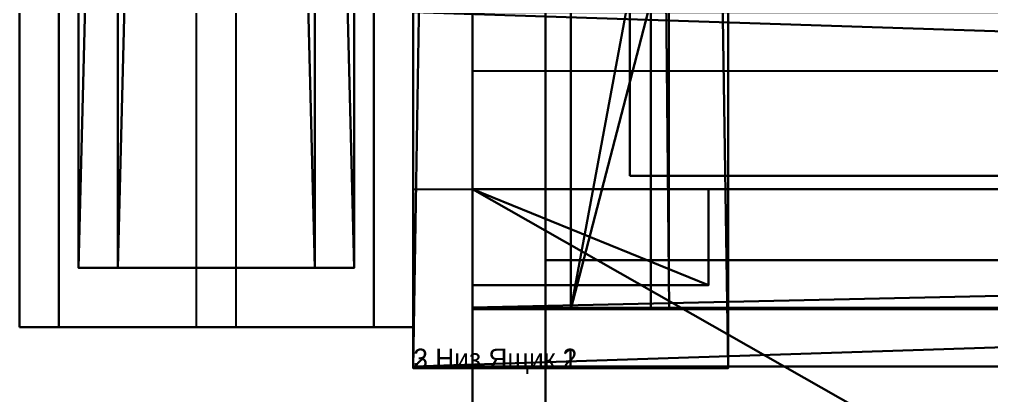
# Model space of a CAD drawing. Extents: x -93 to 34039, y -1114 to 8560.
# Drawn here: x -20 to 29.37, y -1.38 to 17.74 of the extents above; entities that cross this region are included whole.
import ezdxf

# ---------------------------------------------------------------- set-up
doc = ezdxf.new("R2010")
doc.units = 0
doc.layers.get('0').update_dxf_attribs({"color": 13, "linetype": 'CONTINUOUS'})
for name, color, linetype in [('_____18_______1____', 253, 'CONTINUOUS'), ('_____18_______1_____', 36, 'CONTINUOUS'), ('_____18________1____', 32, 'CONTINUOUS'), ('_____18________1_____', 134, 'CONTINUOUS'), ('_____18_____________', 36, 'CONTINUOUS'), ('_SYSTEM__CT_MODE', 252, 'CONTINUOUS'), ('_SYSTEM__RG_COLOR', 36, 'CONTINUOUS'), ('_SYSTEM__SKALER', 134, 'CONTINUOUS'), ('TEMP', 36, 'CONTINUOUS')]:
    doc.layers.add(name, color=color, linetype=linetype)

# ---------------------------------------------------------------- blocks, each defined once
blk = doc.blocks.new('MARKER_TEKSTUR')
for p, q in [((0, 0), (0, 499.9999999999644)), ((0, 499.9999999999644, 700.0000000000256), (0, 0, 700.0000000000256)), ((16.00000000000001, 0), (16.00000000000001, 499.9999999999644)), ((16.00000000000001, 499.9999999999644, 700.0000000000256), (16.00000000000001, 0, 700.0000000000256)), ((16.00000000000001, 0), (0, 0)), ((16.00000000000001, 0, 700.0000000000256), (0, 0, 700.0000000000256)), ((0, 0, 700.0000000000256), (0, 0)), ((16.00000000000001, 0, 700.0000000000256), (16.00000000000001, 0))]:
    blk.add_line(p, q)
blk = doc.blocks.new('SKALER_3')
for p, q in [((0, 0), (0, 0.9999999999999999)), ((0, 0.9999999999999999), (0, 0.9999999999999999, 0.9999999999999999)), ((0, 0.9999999999999999, 0.9999999999999999), (0, 0, 0.9999999999999999)), ((0, 0, 0.9999999999999999), (0, 0))]:
    blk.add_line(p, q)
blk = doc.blocks.new('TELO_1')
for p, q in [((0, 1817), (0, 1816.999999999999, -999.9999999999992)), ((0, -1.313265151172578e-27), (0, 1817)), ((0, 1816.999999999999, -999.9999999999992), (0, 2.342344730875201e-13, -999.9999999999992)), ((16.00000000000001, 1816.999999999999, -999.9999999999992), (0, 1816.999999999999, -999.9999999999992)), ((0, 1817), (16.00000000000001, 1817)), ((16.00000000000001, 1817), (16.00000000000001, 1816.999999999999, -999.9999999999992)), ((16.00000000000001, -1.313265151172578e-27), (16.00000000000001, 1817)), ((16.00000000000001, 1816.999999999999, -999.9999999999992), (16.00000000000001, 2.342344730875201e-13, -999.9999999999992)), ((0, 2.342344730875201e-13, -999.9999999999992), (0, -1.313265151172578e-27)), ((16.00000000000001, 2.342344730875201e-13, -999.9999999999992), (0, 2.342344730875201e-13, -999.9999999999992)), ((16.00000000000001, 2.342344730875201e-13, -999.9999999999992), (16.00000000000001, -1.313265151172578e-27)), ((0, -1.313265151172578e-27), (16.00000000000001, -1.313265151172578e-27))]:
    blk.add_line(p, q)
at = {"layer": '_SYSTEM__SKALER', "extrusion": (0, 1, 6.649362261060625e-14), "yscale": 1.999999999999856, "zscale": 2.595714285714094, "rotation": 180}
blk.add_blockref('SKALER_3', (0, -1.804778548830661e-13), dxfattribs=at)
mesh = blk.add_polyface()
corners = [(0, 1817), (0, 2.342344730875201e-13, -999.9999999999992), (0, -1.313265151172578e-27), (0, 1816.999999999999, -999.9999999999992)]
mesh.append_faces([[corners[k] for k in face] for face in [(0, 1, 2), (1, 0, 3)]], dxfattribs={"vtx0": -1})
mesh = blk.add_polyface()
corners = [(16.00000000000001, 1816.999999999999, -999.9999999999992), (0, 2.342344730875201e-13, -999.9999999999992), (0, 1816.999999999999, -999.9999999999992), (16.00000000000001, 2.342344730875201e-13, -999.9999999999992)]
mesh.append_faces([[corners[k] for k in face] for face in [(0, 1, 2), (1, 0, 3)]], dxfattribs={"vtx0": -1})
mesh = blk.add_polyface()
corners = [(0, 1817), (16.00000000000001, 1816.999999999999, -999.9999999999992), (0, 1816.999999999999, -999.9999999999992), (16.00000000000001, 1817)]
mesh.append_faces([[corners[k] for k in face] for face in [(0, 1, 2), (1, 0, 3)]], dxfattribs={"vtx0": -1})
mesh = blk.add_polyface()
corners = [(16.00000000000001, -1.313265151172578e-27), (0, 1817), (0, -1.313265151172578e-27), (16.00000000000001, 1817)]
mesh.append_faces([[corners[k] for k in face] for face in [(0, 1, 2), (1, 0, 3)]], dxfattribs={"vtx0": -1})
mesh = blk.add_polyface()
corners = [(16.00000000000001, 2.342344730875201e-13, -999.9999999999992), (16.00000000000001, 1817), (16.00000000000001, -1.313265151172578e-27), (16.00000000000001, 1816.999999999999, -999.9999999999992)]
mesh.append_faces([[corners[k] for k in face] for face in [(0, 1, 2), (1, 0, 3)]], dxfattribs={"vtx0": -1})
mesh = blk.add_polyface()
corners = [(16.00000000000001, -1.313265151172578e-27), (0, 2.342344730875201e-13, -999.9999999999992), (16.00000000000001, 2.342344730875201e-13, -999.9999999999992), (0, -1.313265151172578e-27)]
mesh.append_faces([[corners[k] for k in face] for face in [(0, 1, 2), (1, 0, 3)]], dxfattribs={"vtx0": -1})
blk = doc.blocks.new('SKALER_1')
for p, q in [((0, 5), (0, 0)), ((5, 5), (0, 5)), ((5, 0), (5, 5)), ((0, 0), (5, 0))]:
    blk.add_line(p, q)
mesh = blk.add_polyface()
corners = [(5, 5), (0, 0), (0, 5), (5, 0)]
mesh.append_faces([[corners[k] for k in face] for face in [(0, 1, 2), (1, 0, 3)]], dxfattribs={"vtx0": -1})
blk = doc.blocks.new('TELO_95')
for p, q in [((0, 970.0000000000001), (0, 0)), ((0, 970.0000000000001, 18), (0, 0, 18)), ((0, 0), (568, 7.785867705172782e-30)), ((0, 0), (0, 0, 18)), ((0, 0, 18), (568, 7.785867705172782e-30, 18))]:
    blk.add_line(p, q)
at = {"layer": '_SYSTEM__SKALER', "xscale": 0.8114285714285707, "yscale": 1.939999999999998}
blk.add_blockref('SKALER_1', (0, 0), dxfattribs=at)
mesh = blk.add_polyface()
corners = [(568, 970.0000000000001), (0, 0), (0, 970.0000000000001), (568, 7.785867705172782e-30)]
mesh.append_faces([[corners[k] for k in face] for face in [(0, 1, 2), (1, 0, 3)]], dxfattribs={"vtx0": -1})
mesh = blk.add_polyface()
corners = [(568, 7.785867705172782e-30, 18), (0, 970.0000000000001, 18), (0, 0, 18), (568, 970.0000000000001, 18)]
mesh.append_faces([[corners[k] for k in face] for face in [(0, 1, 2), (1, 0, 3)]], dxfattribs={"vtx0": -1})
blk = doc.blocks.new('MARKWR_KROMKI')
at = {"color": 250}
blk.add_line((0, 0, 16.00000000000002), (0, 0), dxfattribs=at)
blk = doc.blocks.new('M_K_FRONT')
for p, q in [((0, 0, 5.000000000000004), (748.9999999999994, 0, 5.000000000000004)), ((748.9999999999994, 0, -5.000000000000004), (0, 0, -5.000000000000004)), ((0, 0, -5.000000000000004), (0, 0, 5.000000000000004))]:
    blk.add_line(p, q)
mesh = blk.add_polyface()
corners = [(748.9999999999994, 0, 5.000000000000004), (0, 0, -5.000000000000004), (748.9999999999994, 0, -5.000000000000004), (0, 0, 5.000000000000004)]
mesh.append_faces([[corners[k] for k in face] for face in [(0, 1, 2), (1, 0, 3)]], dxfattribs={"vtx0": -1})
blk = doc.blocks.new('M_K_LEFT')
for p, q in [((-1.409983241273949e-15, 515, 4.999999999999999), (-1.409983241273949e-15, 0, 4.999999999999999)), ((2.819966482547897e-15, 0, -5.000000000000001), (2.819966482547897e-15, 515, -5.000000000000001)), ((-1.409983241273949e-15, 0, 4.999999999999999), (2.819966482547897e-15, 0, -5.000000000000001))]:
    blk.add_line(p, q)
mesh = blk.add_polyface()
corners = [(-1.409983241273949e-15, 515, 4.999999999999999), (2.819966482547897e-15, 0, -5.000000000000001), (-1.409983241273949e-15, 0, 4.999999999999999), (2.819966482547897e-15, 515, -5.000000000000001)]
mesh.append_faces([[corners[k] for k in face] for face in [(0, 1, 2), (1, 0, 3)]], dxfattribs={"vtx0": -1})
blk = doc.blocks.new('KR_F')
at = {"color": 250}
for p, q in [((0, 0, 16), (0, 0)), ((700, 0, 16), (0, 0, 16)), ((0, 0), (700, 0))]:
    blk.add_line(p, q, dxfattribs=at)
mesh = blk.add_polyface()
corners = [(700, 0, 16), (0, 0), (700, 0), (0, 0, 16)]
mesh.append_faces([[corners[k] for k in face] for face in [(0, 1, 2), (1, 0, 3)]], dxfattribs={"vtx0": -1})
blk = doc.blocks.new('KR_L')
at = {"color": 250}
for p, q in [((0, 500), (0, 0)), ((0, 0, 16), (0, 500, 16)), ((0, 0), (0, 0, 16))]:
    blk.add_line(p, q, dxfattribs=at)
mesh = blk.add_polyface()
corners = [(0, 500, 16), (0, 0), (0, 0, 16), (0, 500)]
mesh.append_faces([[corners[k] for k in face] for face in [(0, 1, 2), (1, 0, 3)]], dxfattribs={"vtx0": -1})
blk = doc.blocks.new('KR_35')
at = {"yscale": 1.94, "zscale": 1.125}
blk.add_blockref('KR_L', (0, 0), dxfattribs=at)
at = {"xscale": 0.8114285714285715, "zscale": 1.125}
blk.add_blockref('KR_F', (0, 0), dxfattribs=at)
blk = doc.blocks.new('LL')
at = {"color": 250}
for p, q in [((0, 300.0000000000001, 16), (0, 0, 16)), ((0, 300.0000000000001, 8), (0, 0, 8)), ((0, 300.0000000000001), (0, 0)), ((0, 0, 16), (0, 0, 8)), ((0, 0, 8), (0, 0))]:
    blk.add_line(p, q, dxfattribs=at)
blk = doc.blocks.new('RAM_PANEL_95')
at = {"color": 250}
for p, q in [((0, 969.9999999999998), (0, 0)), ((0, 969.9999999999998, 18), (0, 0, 18)), ((0, 0), (568, 0)), ((0, 0), (0, 0, 18)), ((0, 0, 18), (568, 0, 18))]:
    blk.add_line(p, q, dxfattribs=at)
for name in ['TELO_95', 'KR_35']:
    blk.add_blockref(name, (0, 0))
at = {"layer": '_SYSTEM__CT_MODE', "xscale": 0.8114285714285707, "yscale": 1.939999999999999, "zscale": 1.124999999999998}
blk.add_blockref('MARKWR_KROMKI', (0, 0), dxfattribs=at)
at = {"layer": '_SYSTEM__CT_MODE', "yscale": 3.233333333333332, "zscale": 1.125}
blk.add_blockref('LL', (0, 0), dxfattribs=at)
at = {"layer": '_SYSTEM__RG_COLOR', "color": 1, "yscale": 1.871844660194175, "zscale": 1.2}
blk.add_blockref('M_K_LEFT', (3, 3, 9), dxfattribs=at)
at = {"layer": '_SYSTEM__RG_COLOR', "xscale": 0.7503337783711621, "zscale": 1.199999999999999}
blk.add_blockref('M_K_FRONT', (3, 3, 9), dxfattribs=at)
blk = doc.blocks.new('PANEL_G_34')
for p, q in [((-5.000000000000001, 439.9999999999999), (-5.000000000000001, -1.691979889528738e-14)), ((4.999999999999999, 2.255973186038318e-14), (4.999999999999999, 439.9999999999999)), ((-5.000000000000001, -1.691979889528738e-14), (4.999999999999999, 2.255973186038318e-14))]:
    blk.add_line(p, q)
at = {"color": 250}
for p, q in [((0, 300.0000000000001, 16), (0, 0, 16)), ((1.804778548830654e-13, 300.0000000000001, 7.999999999999999), (1.804778548830654e-13, 1.20400016059373e-30, 7.999999999999999)), ((0, 300.0000000000001), (0, 0)), ((0, 0, 16), (1.804778548830654e-13, 1.20400016059373e-30, 7.999999999999999)), ((1.804778548830654e-13, 1.20400016059373e-30, 7.999999999999999), (0, 0))]:
    blk.add_line(p, q, dxfattribs=at)
blk.add_blockref('RAM_PANEL_95', (0, 0))
mesh = blk.add_polyface()
corners = [(4.999999999999999, 2.255973186038318e-14), (-5.000000000000001, 439.9999999999999), (-5.000000000000001, -1.691979889528738e-14), (4.999999999999999, 439.9999999999999)]
mesh.append_faces([[corners[k] for k in face] for face in [(0, 1, 2), (1, 0, 3)]], dxfattribs={"vtx0": -1})
blk = doc.blocks.new('M_K_VERH')
for p, q in [((-5.000000000000001, 439.9999999999999), (-5.000000000000001, -1.691979889528738e-14)), ((4.999999999999999, 2.255973186038318e-14), (4.999999999999999, 439.9999999999999)), ((-5.000000000000001, -1.691979889528738e-14), (4.999999999999999, 2.255973186038318e-14))]:
    blk.add_line(p, q)
mesh = blk.add_polyface()
corners = [(4.999999999999999, 2.255973186038318e-14), (-5.000000000000001, 439.9999999999999), (-5.000000000000001, -1.691979889528738e-14), (4.999999999999999, 439.9999999999999)]
mesh.append_faces([[corners[k] for k in face] for face in [(0, 1, 2), (1, 0, 3)]], dxfattribs={"vtx0": -1})
blk = doc.blocks.new('M_K_FR')
for p, q in [((4.999999999999999, 4.260404793380989e-14, 640.0000000000256), (-4.999999999999999, 1.113710969490499e-11, 640.0000000000256)), ((-4.999999999999999, 1.113710969490499e-11, 640.0000000000256), (-4.999999999999999, 1.113710969490499e-11)), ((-4.999999999999999, 1.113710969490499e-11), (4.999999999999999, -1.113710969490499e-11)), ((4.999999999999999, -1.113710969490499e-11), (4.999999999999999, 4.260404793380989e-14, 640.0000000000256))]:
    blk.add_line(p, q)
mesh = blk.add_polyface()
corners = [(4.999999999999999, -1.113710969490499e-11), (-4.999999999999999, 1.113710969490499e-11, 640.0000000000256), (-4.999999999999999, 1.113710969490499e-11), (4.999999999999999, 4.260404793380989e-14, 640.0000000000256)]
mesh.append_faces([[corners[k] for k in face] for face in [(0, 1, 2), (1, 0, 3)]], dxfattribs={"vtx0": -1})
blk = doc.blocks.new('1_V_1')
at = {"color": 250}
for p, q in [((-0.8381226053638812, 23.18167305236272), (-0.7151979565772262, 23.9272030651341)), ((-0.7151979565772262, 23.9272030651341), (1.264367816092018, 23.9272030651341)), ((1.264367816092018, 23.9272030651341), (1.264367816092018, 6.787994891443173)), ((-5.146871008939927, 19.53384418901661), (-5.146871008939927, 21.27075351213285)), ((-1.187739463601529, 19.53384418901661), (-5.146871008939927, 19.53384418901661)), ((-1.187739463601529, 6.787994891443173), (-1.187739463601529, 19.53384418901661)), ((-5.146871008939927, 6.787994891443173), (-1.187739463601529, 6.787994891443173)), ((-5.146871008939927, 4.846743295019158), (-5.146871008939927, 6.787994891443173)), ((1.264367816092018, 6.787994891443173), (5.146871008939971, 6.787994891443173)), ((5.146871008939971, 6.787994891443173), (5.146871008939971, 4.846743295019158)), ((5.146871008939971, 4.846743295019158), (-5.146871008939927, 4.846743295019158))]:
    blk.add_line(p, q, dxfattribs=at)
blk.add_polyline3d([(-5.146871008939927, 21.27075351213285, 0), (-3.422733077905422, 21.40485312899106, 0), (-2.030651340996147, 21.79438058748407, 0), (-1.104725415070266, 22.60536398467436, 0), (-0.8381226053638812, 23.18167305236272, 0)], dxfattribs=at)
blk = doc.blocks.new('RAM_PANEL_1')
for p, q in [((0, 0, 1816.999999999799), (15.99999999999997, 0, 1816.999999999799)), ((0, 7.703917157083943e-14), (15.99999999999997, 7.703917157083943e-14))]:
    blk.add_line(p, q)
at = {"extrusion": (0, -1, 6.123233995736766e-17)}
blk.add_blockref('TELO_1', (0, 0), dxfattribs=at)
at = {"layer": '_SYSTEM__CT_MODE', "yscale": 2.000000000000142, "zscale": 2.595714285714191}
blk.add_blockref('MARKER_TEKSTUR', (0, 0), dxfattribs=at)
at = {"layer": '_SYSTEM__CT_MODE', "extrusion": (1, 0, 1.252509849814833e-14), "xscale": 0.9714640198511212, "yscale": 1.031620319277108, "rotation": 270}
blk.add_blockref('1_V_1', (0, 908.4999999999998, 16.00000000001139), dxfattribs=at)
at = {"layer": '_SYSTEM__RG_COLOR', "yscale": 2.25909090909091}
for name, p in [('PANEL_G_34', (8.000000000000007, 3, 3)), ('M_K_VERH', (8.000000000000007, 3, 1814))]:
    blk.add_blockref(name, p, dxfattribs=at)
at = {"layer": '_SYSTEM__RG_COLOR', "zscale": 2.829687499999887}
blk.add_blockref('M_K_FR', (8.000000000000007, 3, 3), dxfattribs=at)
blk = doc.blocks.new('PANEL_V')
blk.add_blockref('RAM_PANEL_1', (0, 0))
blk = doc.blocks.new('TELO_7')
for p, q in [((0, 1123), (0, 1122.999999999999, -999.9999999999992)), ((0, -8.116658033939486e-28), (0, 1123)), ((0, 1122.999999999999, -999.9999999999992), (0, 1.447690221669153e-13, -999.9999999999992)), ((16.00000000000001, 1122.999999999999, -999.9999999999992), (0, 1122.999999999999, -999.9999999999992)), ((0, 1123), (16.00000000000001, 1123)), ((16.00000000000001, 1123), (16.00000000000001, 1122.999999999999, -999.9999999999992)), ((16.00000000000001, -8.116658033939486e-28), (16.00000000000001, 1123)), ((16.00000000000001, 1122.999999999999, -999.9999999999992), (16.00000000000001, 1.447690221669153e-13, -999.9999999999992)), ((0, 1.447690221669153e-13, -999.9999999999992), (0, -8.116658033939486e-28)), ((16.00000000000001, 1.447690221669153e-13, -999.9999999999992), (0, 1.447690221669153e-13, -999.9999999999992)), ((16.00000000000001, 1.447690221669153e-13, -999.9999999999992), (16.00000000000001, -8.116658033939486e-28)), ((0, -8.116658033939486e-28), (16.00000000000001, -8.116658033939486e-28))]:
    blk.add_line(p, q)
at = {"layer": '_SYSTEM__SKALER', "extrusion": (0, 1, 4.10964987296152e-14), "yscale": 1.999999999999856, "zscale": 1.604285714285596, "rotation": 180}
blk.add_blockref('SKALER_3', (0, -1.80477854883065e-13), dxfattribs=at)
mesh = blk.add_polyface()
corners = [(0, 1123), (0, 1.447690221669153e-13, -999.9999999999992), (0, -8.116658033939486e-28), (0, 1122.999999999999, -999.9999999999992)]
mesh.append_faces([[corners[k] for k in face] for face in [(0, 1, 2), (1, 0, 3)]], dxfattribs={"vtx0": -1})
mesh = blk.add_polyface()
corners = [(16.00000000000001, 1122.999999999999, -999.9999999999992), (0, 1.447690221669153e-13, -999.9999999999992), (0, 1122.999999999999, -999.9999999999992), (16.00000000000001, 1.447690221669153e-13, -999.9999999999992)]
mesh.append_faces([[corners[k] for k in face] for face in [(0, 1, 2), (1, 0, 3)]], dxfattribs={"vtx0": -1})
mesh = blk.add_polyface()
corners = [(0, 1123), (16.00000000000001, 1122.999999999999, -999.9999999999992), (0, 1122.999999999999, -999.9999999999992), (16.00000000000001, 1123)]
mesh.append_faces([[corners[k] for k in face] for face in [(0, 1, 2), (1, 0, 3)]], dxfattribs={"vtx0": -1})
mesh = blk.add_polyface()
corners = [(16.00000000000001, -8.116658033939486e-28), (0, 1123), (0, -8.116658033939486e-28), (16.00000000000001, 1123)]
mesh.append_faces([[corners[k] for k in face] for face in [(0, 1, 2), (1, 0, 3)]], dxfattribs={"vtx0": -1})
mesh = blk.add_polyface()
corners = [(16.00000000000001, 1.447690221669153e-13, -999.9999999999992), (16.00000000000001, 1123), (16.00000000000001, -8.116658033939486e-28), (16.00000000000001, 1122.999999999999, -999.9999999999992)]
mesh.append_faces([[corners[k] for k in face] for face in [(0, 1, 2), (1, 0, 3)]], dxfattribs={"vtx0": -1})
mesh = blk.add_polyface()
corners = [(16.00000000000001, -8.116658033939486e-28), (0, 1.447690221669153e-13, -999.9999999999992), (16.00000000000001, 1.447690221669153e-13, -999.9999999999992), (0, -8.116658033939486e-28)]
mesh.append_faces([[corners[k] for k in face] for face in [(0, 1, 2), (1, 0, 3)]], dxfattribs={"vtx0": -1})
blk = doc.blocks.new('RAM_PANEL_7')
for p, q in [((0, 0, 1122.999999999876), (15.99999999999997, 0, 1122.999999999876)), ((0, 7.703917157083943e-14), (15.99999999999997, 7.703917157083943e-14))]:
    blk.add_line(p, q)
at = {"extrusion": (0, -1, 6.123233995736766e-17)}
blk.add_blockref('TELO_7', (0, 0), dxfattribs=at)
at = {"layer": '_SYSTEM__CT_MODE', "yscale": 2.000000000000143, "zscale": 1.604285714285655}
blk.add_blockref('MARKER_TEKSTUR', (0, 0), dxfattribs=at)
at = {"layer": '_SYSTEM__CT_MODE', "extrusion": (1, 0, 2.02654532245196e-14), "xscale": 0.9714640198511212, "yscale": 1.031620319277108, "rotation": 270}
blk.add_blockref('1_V_1', (0, 561.4999999999997, 16.00000000001139), dxfattribs=at)
at = {"layer": '_SYSTEM__RG_COLOR', "yscale": 2.25909090909091}
for name, p in [('PANEL_G_34', (8.000000000000007, 3, 3)), ('M_K_VERH', (8.000000000000007, 3, 1120))]:
    blk.add_blockref(name, p, dxfattribs=at)
at = {"layer": '_SYSTEM__RG_COLOR', "zscale": 1.74531249999993}
blk.add_blockref('M_K_FR', (8.000000000000007, 3, 3), dxfattribs=at)
blk = doc.blocks.new('PANEL_V_1')
blk.add_blockref('RAM_PANEL_7', (0, 0))
blk = doc.blocks.new('TELO_27')
for p, q in [((0, 2100), (0, 2099.999999999999, -549.9999999999995)), ((0, -1.517807824690376e-27), (0, 2100)), ((0, 2099.999999999999, -549.9999999999995), (0, 2.707167823245966e-13, -549.9999999999995)), ((18, 2099.999999999999, -549.9999999999995), (0, 2099.999999999999, -549.9999999999995)), ((0, 2100), (18, 2100)), ((18, 2100), (18, 2099.999999999999, -549.9999999999995)), ((18, -1.517807824690376e-27), (18, 2100)), ((18, 2099.999999999999, -549.9999999999995), (18, 2.707167823245966e-13, -549.9999999999995)), ((0, 2.707167823245966e-13, -549.9999999999995), (0, -1.517807824690376e-27)), ((18, 2.707167823245966e-13, -549.9999999999995), (0, 2.707167823245966e-13, -549.9999999999995)), ((18, 2.707167823245966e-13, -549.9999999999995), (18, -1.517807824690376e-27)), ((0, -1.517807824690376e-27), (18, -1.517807824690376e-27))]:
    blk.add_line(p, q)
at = {"layer": '_SYSTEM__SKALER', "extrusion": (0, 1, 1.397274303119759e-13), "yscale": 1.099999999999921, "zscale": 2.999999999999779, "rotation": 180}
blk.add_blockref('SKALER_3', (0, -9.926282018569e-14), dxfattribs=at)
mesh = blk.add_polyface()
corners = [(0, 2100), (0, 2.707167823245966e-13, -549.9999999999995), (0, -1.517807824690376e-27), (0, 2099.999999999999, -549.9999999999995)]
mesh.append_faces([[corners[k] for k in face] for face in [(0, 1, 2), (1, 0, 3)]], dxfattribs={"vtx0": -1})
mesh = blk.add_polyface()
corners = [(18, 2099.999999999999, -549.9999999999995), (0, 2.707167823245966e-13, -549.9999999999995), (0, 2099.999999999999, -549.9999999999995), (18, 2.707167823245966e-13, -549.9999999999995)]
mesh.append_faces([[corners[k] for k in face] for face in [(0, 1, 2), (1, 0, 3)]], dxfattribs={"vtx0": -1})
mesh = blk.add_polyface()
corners = [(0, 2100), (18, 2099.999999999999, -549.9999999999995), (0, 2099.999999999999, -549.9999999999995), (18, 2100)]
mesh.append_faces([[corners[k] for k in face] for face in [(0, 1, 2), (1, 0, 3)]], dxfattribs={"vtx0": -1})
mesh = blk.add_polyface()
corners = [(18, -1.517807824690376e-27), (0, 2100), (0, -1.517807824690376e-27), (18, 2100)]
mesh.append_faces([[corners[k] for k in face] for face in [(0, 1, 2), (1, 0, 3)]], dxfattribs={"vtx0": -1})
mesh = blk.add_polyface()
corners = [(18, 2.707167823245966e-13, -549.9999999999995), (18, 2100), (18, -1.517807824690376e-27), (18, 2099.999999999999, -549.9999999999995)]
mesh.append_faces([[corners[k] for k in face] for face in [(0, 1, 2), (1, 0, 3)]], dxfattribs={"vtx0": -1})
mesh = blk.add_polyface()
corners = [(18, -1.517807824690376e-27), (0, 2.707167823245966e-13, -549.9999999999995), (18, 2.707167823245966e-13, -549.9999999999995), (0, -1.517807824690376e-27)]
mesh.append_faces([[corners[k] for k in face] for face in [(0, 1, 2), (1, 0, 3)]], dxfattribs={"vtx0": -1})
blk = doc.blocks.new('N_1')
for p, q in [((8.000000000000007, 0), (8.000000000000007, 500.0000000000002)), ((16, 0), (16, 500.0000000000002)), ((8.000000000000007, 0), (0, 0)), ((16, 0), (8.000000000000007, 0))]:
    blk.add_line(p, q)
blk = doc.blocks.new('F')
for p, q in [((0, 3.550241807030778e-11, 700.0000000000001), (8.000000000000036, 3.550241807030778e-11, 700.0000000001037)), ((0, 3.550241807030778e-11), (0, 3.550241807030778e-11, 700.0000000000001)), ((8.000000000000036, 0), (0, 3.550241807030778e-11)), ((16, 0), (8.000000000000036, 0)), ((8.000000000000036, 3.550241807030778e-11, 700.0000000001037), (8.000000000000036, 0)), ((8.000000000000036, 3.550241807030778e-11, 700.0000000001037), (16, 3.550241807030778e-11, 700.0000000000001)), ((16, 3.550241807030778e-11, 700.0000000000001), (16, 0))]:
    blk.add_line(p, q)
blk = doc.blocks.new('RAM_PANEL_27')
for p, q in [((0, 0, 2099.999999999768), (17.99999999999995, 0, 2099.999999999768)), ((0, 4.237154436396168e-14), (17.99999999999995, 4.237154436396168e-14))]:
    blk.add_line(p, q)
at = {"extrusion": (0, -1, 6.123233995736766e-17)}
blk.add_blockref('TELO_27', (0, 0), dxfattribs=at)
at = {"layer": '_SYSTEM__CT_MODE', "xscale": 1.124999999999999, "yscale": 1.100000000000078, "zscale": 2.99999999999989}
blk.add_blockref('MARKER_TEKSTUR', (0, 0), dxfattribs=at)
at = {"layer": '_SYSTEM__CT_MODE', "xscale": 1.125, "yscale": 1.1}
blk.add_blockref('N_1', (0, 0), dxfattribs=at)
at = {"layer": '_SYSTEM__CT_MODE', "extrusion": (1, 0, 1.21918414131083e-14), "xscale": 0.9714640198511212, "yscale": 1.031620319277108, "rotation": 270}
blk.add_blockref('1_V_1', (0, 1050, 18.0000000000128), dxfattribs=at)
at = {"layer": '_SYSTEM__CT_MODE', "xscale": 1.125, "zscale": 2.999999999999555}
blk.add_blockref('F', (0, 0), dxfattribs=at)
at = {"layer": '_SYSTEM__RG_COLOR', "color": 1, "xscale": 1.2, "yscale": 1.236363636363636}
blk.add_blockref('PANEL_G_34', (9, 3, 3), dxfattribs=at)
at = {"layer": '_SYSTEM__RG_COLOR', "xscale": 1.2, "yscale": 1.236363636363636}
blk.add_blockref('M_K_VERH', (9, 3, 2097), dxfattribs=at)
at = {"layer": '_SYSTEM__RG_COLOR', "color": 1, "xscale": 1.2, "zscale": 3.271874999999868}
blk.add_blockref('M_K_FR', (9, 3, 3), dxfattribs=at)
blk = doc.blocks.new('PANEL_V_25')
blk.add_blockref('RAM_PANEL_27', (0, 0))
blk = doc.blocks.new('RAM_PANEL_28')
at = {"layer": '_SYSTEM__RG_COLOR', "xscale": 1.2, "yscale": 1.236363636363636}
blk.add_blockref('PANEL_G_34', (9, 3, 3), dxfattribs=at)
blk = doc.blocks.new('PANEL_V_26')
blk.add_blockref('RAM_PANEL_28', (0, 0))
blk = doc.blocks.new('____')
blk = doc.blocks.new('V_MAR')
for p, q in [((293.9999999999999, 7.999999999999999), (0, 7.999999999999999)), ((293.9999999999999, -7.999999999999999), (293.9999999999999, 7.999999999999999)), ((293.9999999999999, -7.999999999999999), (0, -8))]:
    blk.add_line(p, q)
mesh = blk.add_polyface()
corners = [(293.9999999999999, -7.999999999999999), (0, 7.999999999999999), (0, -8), (293.9999999999999, 7.999999999999999)]
mesh.append_faces([[corners[k] for k in face] for face in [(0, 1, 2), (1, 0, 3)]], dxfattribs={"vtx0": -1})
blk = doc.blocks.new('P_MAR')
for p, q in [((0, 8), (0, 7.999999999999989, 594)), ((0, -7.999999999999999), (0, 8)), ((0, -8.000000000000007, 594), (0, 7.999999999999989, 594)), ((0, -7.999999999999999), (0, -8.000000000000007, 594))]:
    blk.add_line(p, q)
mesh = blk.add_polyface()
corners = [(0, -7.999999999999999), (0, 7.999999999999989, 594), (0, -8.000000000000007, 594), (0, 8)]
mesh.append_faces([[corners[k] for k in face] for face in [(0, 1, 2), (1, 0, 3)]], dxfattribs={"vtx0": -1})
blk = doc.blocks.new('N_MAR')
for p, q in [((0, 7.999999999999998), (293.9999999999999, 8.000000000000009)), ((293.9999999999999, 8.000000000000009), (293.9999999999999, -7.999999999999988)), ((0, -7.999999999999999), (293.9999999999999, -7.999999999999988))]:
    blk.add_line(p, q)
mesh = blk.add_polyface()
corners = [(293.9999999999999, 8.000000000000009), (0, -7.999999999999999), (0, 7.999999999999998), (293.9999999999999, -7.999999999999988)]
mesh.append_faces([[corners[k] for k in face] for face in [(0, 1, 2), (1, 0, 3)]], dxfattribs={"vtx0": -1})
blk = doc.blocks.new('_2')
at = {"color": 250}
for p, q in [((-21.09347917987775, -1.17038930070282e-12, -4.632936507936515), (-23.85663707461449, -1.296821740537985e-12, -4.632936507936515)), ((-21.09347917987775, -1.165994750859754e-12, -4.533730158730147), (-21.09347917987775, -1.17038930070282e-12, -4.632936507936515)), ((-5.080321285141356, -4.539430433155042e-13, -4.999999999999933), (-7.830321285140833, -5.797734239133401e-13, -4.999999999999933)), ((-7.330321285140803, -4.659279911440861e-13, -2.946428571428489), (-7.330321285140801, -1.139245487145279e-13, 5.000000000000065)), ((-7.330321285140801, -1.139245487145279e-13, 5.000000000000065), (-5.08032128514074, -1.097241913445798e-14, 5.000000000000065)), ((-5.08032128514074, -1.097241913445798e-14, 5.000000000000065), (-5.080321285141356, -4.539430433155042e-13, -4.999999999999933))]:
    blk.add_line(p, q, dxfattribs=at)
for points in [[(-23.85663707461449, -1.296821740537985e-12, -4.632936507936515), (-24.69874233777281, -1.252076812199771e-12, -2.752976190476168), (-24.98492654829896, -1.213920163066506e-12, -1.595982142857023), (-25.08032128514074, -1.168681611183381e-12, -0.4761904761902215), (-24.98944957461452, -1.116925171588006e-12, 0.5983382936510566), (-24.71683444303582, -1.062291044208095e-12, 1.550099206349183), (-24.26247589040373, -1.004779229043569e-12, 2.379092261905035), (-23.62637391671978, -9.443897260945433e-13, 3.08531746031756), (-22.83484431145643, -8.831780978676421e-13, 3.649553571428819), (-21.91420286408818, -8.231999068696373e-13, 4.052579365079643), (-20.86444957461457, -7.644551531005107e-13, 4.294394841269944), (-19.68558444303555, -7.069438365602312e-13, 4.37500000000038), (-17.6000581272461, -6.209657296091428e-13, 4.161706349206576), (-15.76453181145684, -5.648838575078316e-13, 3.53174603174617), (-14.15926865356185, -5.316427616200013e-13, 2.624007936508276), (-12.40926865356206, -5.075993935568356e-13, 1.359126984127049), (-9.731637074614467, -4.821998902959206e-13, -0.8333333333332054), (-7.330321285140803, -4.659279911440861e-13, -2.946428571428489)], [(-7.830321285140833, -5.797734239133401e-13, -4.999999999999933), (-10.19874233777285, -5.956388124326884e-13, -2.911706349206286), (-12.55400549566706, -6.170545114949722e-13, -0.9623015873014916), (-14.74972917987767, -6.464413030095514e-13, 0.6423611111112024), (-16.44216339040422, -6.793863552475595e-13, 1.646825396825585), (-17.94051865356203, -7.245448729819413e-13, 2.175099206349482), (-19.5540054956671, -7.905720609856698e-13, 2.351190476190766), (-20.91420286408841, -8.612145112175146e-13, 2.161458333333308), (-21.94216339040416, -9.334641188569617e-13, 1.592261904762118), (-22.58854496935147, -1.003305341826919e-12, 0.6832837301589342), (-22.80400549566755, -1.066722638050254e-12, -0.5257936507935367), (-22.6987423377725, -1.103544523914816e-12, -1.465773809523929), (-22.382952864088, -1.134029374364702e-12, -2.480158730158877), (-21.85005812724614, -1.155678884859751e-12, -3.519345238095243), (-21.09347917987775, -1.165994750859754e-12, -4.533730158730147)]]:
    blk.add_polyline3d(points, dxfattribs=at)
blk = doc.blocks.new('N')
for p, q in [((300, 16), (0, 16)), ((300, 16), (300, 7.999999999999999)), ((300, 7.999999999999999), (0, 7.999999999999999)), ((300, 7.999999999999999), (300, 0)), ((300, 0), (0, 0))]:
    blk.add_line(p, q)
blk = doc.blocks.new('V')
for p, q in [((300, 16), (0, 16)), ((300, 16), (300, 7.999999999999999)), ((300, 7.999999999999999), (0, 7.999999999999999)), ((300, 7.999999999999999), (300, 0)), ((300, 0), (0, 0))]:
    blk.add_line(p, q)
blk = doc.blocks.new('P')
for p, q in [((0, 16), (0, 7.999999999999999)), ((0, 7.999999999999999, 600), (0, 16, 600)), ((0, 16), (0, 16, 600)), ((0, 0, 600), (0, 7.999999999999999, 600)), ((0, 7.999999999999999), (0, 7.999999999999999, 600)), ((0, 7.999999999999999), (0, 0)), ((0, 0), (0, 0, 600))]:
    blk.add_line(p, q)
blk = doc.blocks.new('MARKER_TEKSTUR_F')
for p, q in [((300, 16, 600), (0, 16, 600)), ((0, 16), (300, 16)), ((300, 16), (300, 16, 600)), ((0, 0), (300, 0)), ((300, 0, 600), (0, 0, 600)), ((300, 0), (300, 0, 600))]:
    blk.add_line(p, q)
blk = doc.blocks.new('RAMKA_PANEL_F_7')
blk.add_line((480.9999999999995, 1.268984917146306e-14), (480.9999999999995, 17.9999999999965))
at = {"layer": '_SYSTEM__CT_MODE', "xscale": 1.603333333333333, "yscale": 1.125}
for name, p in [('N', (0, 0)), ('V', (0, 0, 1988))]:
    blk.add_blockref(name, p, dxfattribs=at)
at = {"layer": '_SYSTEM__CT_MODE', "xscale": 1.603333333333333, "yscale": 1.125, "zscale": 3.313333333333333}
blk.add_blockref('MARKER_TEKSTUR_F', (0, 0), dxfattribs=at)
at = {"layer": '_SYSTEM__CT_MODE', "yscale": 1.125, "zscale": 3.313333333333333}
blk.add_blockref('P', (481, 0), dxfattribs=at)
at = {"layer": '_SYSTEM__CT_MODE'}
blk.add_blockref('_2', (481, 0, 994.0000000000001), dxfattribs=at)
at = {"layer": '_SYSTEM__RG_COLOR', "color": 1, "xscale": 1.615646258503402}
for name, p, yscale in [('V_MAR', (3, 9, 1985), 0.7500000000000001), ('N_MAR', (3, 9, 3), 0.7499999999999996)]:
    blk.add_blockref(name, p, dxfattribs=dict(at, yscale=yscale))
at = {"layer": '_SYSTEM__RG_COLOR', "color": 1, "yscale": 0.7499999999999997, "zscale": 3.336700336700337}
blk.add_blockref('P_MAR', (478, 9, 3), dxfattribs=at)
blk = doc.blocks.new('PANEL_F_7')
blk.add_blockref('RAMKA_PANEL_F_7', (0, 0))
blk = doc.blocks.new('RAM_PANEL_35')
at = {"layer": '_SYSTEM__RG_COLOR', "xscale": 1.2, "yscale": 1.236363636363636}
blk.add_blockref('PANEL_G_34', (9, 3, 3), dxfattribs=at)
blk = doc.blocks.new('PANEL_V_29')
blk.add_blockref('RAM_PANEL_35', (0, 0))
blk = doc.blocks.new('RAMKA_PANEL_F_11')
blk.add_line((480.9999999999995, 1.268984917146306e-14), (480.9999999999995, 17.9999999999965))
at = {"layer": '_SYSTEM__CT_MODE', "xscale": 1.603333333333333, "yscale": 1.125}
for name, p in [('N', (0, 0)), ('V', (0, 0, 826.0000000000002))]:
    blk.add_blockref(name, p, dxfattribs=at)
at = {"layer": '_SYSTEM__CT_MODE', "xscale": 1.603333333333333, "yscale": 1.125, "zscale": 1.376666666666667}
blk.add_blockref('MARKER_TEKSTUR_F', (0, 0), dxfattribs=at)
at = {"layer": '_SYSTEM__CT_MODE', "yscale": 1.125, "zscale": 1.376666666666667}
blk.add_blockref('P', (481, 0), dxfattribs=at)
at = {"layer": '_SYSTEM__CT_MODE'}
blk.add_blockref('_2', (481, 0, 413.0000000000001), dxfattribs=at)
at = {"layer": '_SYSTEM__RG_COLOR', "color": 1, "xscale": 1.615646258503402}
for name, p, yscale in [('V_MAR', (3, 9, 823.0000000000001), 0.7500000000000001), ('N_MAR', (3, 9, 3), 0.7499999999999996)]:
    blk.add_blockref(name, p, dxfattribs=dict(at, yscale=yscale))
at = {"layer": '_SYSTEM__RG_COLOR', "color": 1, "yscale": 0.7499999999999997, "zscale": 1.380471380471381}
blk.add_blockref('P_MAR', (478, 9, 3), dxfattribs=at)
blk = doc.blocks.new('PANEL_F_11')
blk.add_blockref('RAMKA_PANEL_F_11', (0, 0))
blk = doc.blocks.new('TELO_34')
for p, q in [((0, 830), (0, 829.9999999999997, -549.9999999999995)), ((0, -5.99895473568101e-28), (0, 830)), ((0, 829.9999999999997, -549.9999999999995), (0, 1.069975853949596e-13, -549.9999999999995)), ((18, 829.9999999999997, -549.9999999999995), (0, 829.9999999999997, -549.9999999999995)), ((0, 830), (18, 830)), ((18, 830), (18, 829.9999999999997, -549.9999999999995)), ((18, -5.99895473568101e-28), (18, 830)), ((18, 829.9999999999997, -549.9999999999995), (18, 1.069975853949596e-13, -549.9999999999995)), ((0, 1.069975853949596e-13, -549.9999999999995), (0, -5.99895473568101e-28)), ((18, 1.069975853949596e-13, -549.9999999999995), (0, 1.069975853949596e-13, -549.9999999999995)), ((18, 1.069975853949596e-13, -549.9999999999995), (18, -5.99895473568101e-28)), ((0, -5.99895473568101e-28), (18, -5.99895473568101e-28))]:
    blk.add_line(p, q)
at = {"layer": '_SYSTEM__SKALER', "extrusion": (0, 1, 5.522560340901905e-14), "yscale": 1.099999999999921, "zscale": 1.185714285714198, "rotation": 180}
blk.add_blockref('SKALER_3', (0, -9.926282018568605e-14), dxfattribs=at)
mesh = blk.add_polyface()
corners = [(0, 830), (0, 1.069975853949596e-13, -549.9999999999995), (0, -5.99895473568101e-28), (0, 829.9999999999997, -549.9999999999995)]
mesh.append_faces([[corners[k] for k in face] for face in [(0, 1, 2), (1, 0, 3)]], dxfattribs={"vtx0": -1})
mesh = blk.add_polyface()
corners = [(18, 829.9999999999997, -549.9999999999995), (0, 1.069975853949596e-13, -549.9999999999995), (0, 829.9999999999997, -549.9999999999995), (18, 1.069975853949596e-13, -549.9999999999995)]
mesh.append_faces([[corners[k] for k in face] for face in [(0, 1, 2), (1, 0, 3)]], dxfattribs={"vtx0": -1})
mesh = blk.add_polyface()
corners = [(0, 830), (18, 829.9999999999997, -549.9999999999995), (0, 829.9999999999997, -549.9999999999995), (18, 830)]
mesh.append_faces([[corners[k] for k in face] for face in [(0, 1, 2), (1, 0, 3)]], dxfattribs={"vtx0": -1})
mesh = blk.add_polyface()
corners = [(18, -5.99895473568101e-28), (0, 830), (0, -5.99895473568101e-28), (18, 830)]
mesh.append_faces([[corners[k] for k in face] for face in [(0, 1, 2), (1, 0, 3)]], dxfattribs={"vtx0": -1})
mesh = blk.add_polyface()
corners = [(18, 1.069975853949596e-13, -549.9999999999995), (18, 830), (18, -5.99895473568101e-28), (18, 829.9999999999997, -549.9999999999995)]
mesh.append_faces([[corners[k] for k in face] for face in [(0, 1, 2), (1, 0, 3)]], dxfattribs={"vtx0": -1})
mesh = blk.add_polyface()
corners = [(18, -5.99895473568101e-28), (0, 1.069975853949596e-13, -549.9999999999995), (18, 1.069975853949596e-13, -549.9999999999995), (0, -5.99895473568101e-28)]
mesh.append_faces([[corners[k] for k in face] for face in [(0, 1, 2), (1, 0, 3)]], dxfattribs={"vtx0": -1})
blk = doc.blocks.new('RAM_PANEL_34')
for p, q in [((0, 0, 829.9999999999081), (17.99999999999995, 0, 829.9999999999081)), ((0, 4.237154436396168e-14), (17.99999999999995, 4.237154436396168e-14))]:
    blk.add_line(p, q)
at = {"extrusion": (0, -1, 6.123233995736766e-17)}
blk.add_blockref('TELO_34', (0, 0), dxfattribs=at)
at = {"layer": '_SYSTEM__CT_MODE', "xscale": 1.124999999999999, "yscale": 1.100000000000079, "zscale": 1.185714285714242}
blk.add_blockref('MARKER_TEKSTUR', (0, 0), dxfattribs=at)
at = {"layer": '_SYSTEM__CT_MODE', "xscale": 1.125, "yscale": 1.1}
blk.add_blockref('N_1', (0, 0), dxfattribs=at)
at = {"layer": '_SYSTEM__CT_MODE', "extrusion": (1, 0, 3.084682767171979e-14), "xscale": 0.9714640198511213, "yscale": 1.031620319277108, "rotation": 270}
blk.add_blockref('1_V_1', (0, 414.9999999999994, 18.0000000000128), dxfattribs=at)
at = {"layer": '_SYSTEM__CT_MODE', "xscale": 1.125, "zscale": 1.18571428571411}
blk.add_blockref('F', (0, 0), dxfattribs=at)
at = {"layer": '_SYSTEM__RG_COLOR', "color": 1, "xscale": 1.2, "yscale": 1.236363636363636}
blk.add_blockref('PANEL_G_34', (9, 3, 3), dxfattribs=at)
at = {"layer": '_SYSTEM__RG_COLOR', "xscale": 1.2, "yscale": 1.236363636363636}
blk.add_blockref('M_K_VERH', (9, 3, 827.0000000000001), dxfattribs=at)
at = {"layer": '_SYSTEM__RG_COLOR', "color": 1, "xscale": 1.2, "zscale": 1.287499999999949}
blk.add_blockref('M_K_FR', (9, 3, 3), dxfattribs=at)
blk = doc.blocks.new('PANEL_V_28')
blk.add_blockref('RAM_PANEL_34', (0, 0))

msp = doc.modelspace()

# ---------------------------------------------------------------- block references
at = {"layer": '_____18_______1____', "extrusion": (2.931587656480639e-31, -7.657137397853899e-16, -1), "rotation": 270}
msp.add_blockref('PANEL_F_7', (-2.222245410959419e-12, 483.1000000000009, -2098.000000000001), dxfattribs=at)
at = {"layer": '_____18_______1_____', "extrusion": (2.931587656480639e-31, -7.657137397853899e-16, -1), "rotation": 270}
msp.add_blockref('PANEL_F_11', (1.99999999999756, 483.1000000000013, -2927.999999999767), dxfattribs=at)
at = {"layer": '_____18________1____', "rotation": 270.0000000000001}
for name, p in [('PANEL_V_26', (2.78610348240003e-12, 336.1000000000033, 128.0000000000003)), ('PANEL_V_25', (2.654998443318845e-12, 18.10000000000337))]:
    msp.add_blockref(name, p, dxfattribs=at)
at = {"layer": '_____18________1_____', "rotation": 270.0000000000001}
for name, p in [('PANEL_V_29', (2.669446010749377e-12, 495.1000000000024, 2118)), ('PANEL_V_28', (2.669446010749377e-12, 18.10000000000249, 2100))]:
    msp.add_blockref(name, p, dxfattribs=at)
at = {"layer": '_____18_____________'}
ref = msp.add_blockref('____', (-1.318079828616092e-09, 1960.099999999974, 586.9999999997683), dxfattribs=at)
ref.add_attrib('Skp_ComponentInstanceName', '3 Низ Ящик 1', (0, 0), dxfattribs={"layer": '0', "height": 1})
ref = msp.add_blockref('____', (-1.318390729920793e-09, 1960.099999999974, 381.999999999768), dxfattribs=at)
ref.add_attrib('Skp_ComponentInstanceName', '3 Низ Ящик 2', (0, 0), dxfattribs={"layer": '0', "height": 1})
ref = msp.add_blockref('____', (8.843414889270206e-12, 990.1000000000153, 400.0029548135402), dxfattribs=at)
ref.add_attrib('Skp_ComponentInstanceName', '2 Низ Ящик 2', (0, 0), dxfattribs={"layer": '0', "height": 1})
ref = msp.add_blockref('____', (9.475087381360936e-12, 990.1000000000148, 605.0029548135402), dxfattribs=at)
ref.add_attrib('Skp_ComponentInstanceName', '2 Низ Ящик 1', (0, 0), dxfattribs={"layer": '0', "height": 1})
at = {"layer": 'TEMP'}
for name, p in [('PANEL_V', (0, 0)), ('PANEL_V_1', (0, -6.119327267128937e-13, 1817))]:
    msp.add_blockref(name, p, dxfattribs=at)

doc.saveas('drawing.dxf')
